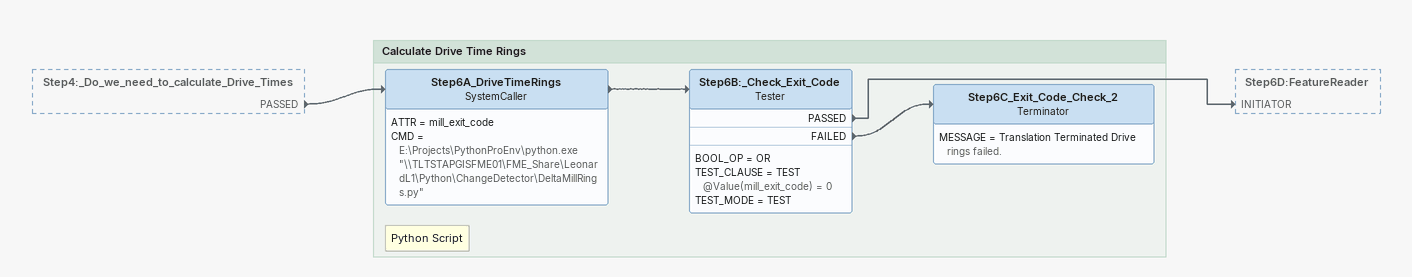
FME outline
Step4:_Do_we_need_to_calculate_Drive_Times [outside]
    PASSED -> Step6A_DriveTimeRings

Bookmark: Calculate Drive Time Rings
Note: Python Script
Step6A_DriveTimeRings: SystemCaller
    ATTR = mill_exit_code
    CMD = E:\Projects\PythonProEnv\python.exe "\\TLTSTAPGISFME01\FME_Share\LeonardL1\Python\ChangeDetector\DeltaMillRings.py"
    -> Step6B:_Check_Exit_Code
Step6B:_Check_Exit_Code: Tester
    BOOL_OP = OR
    TEST_CLAUSE = TEST @Value(mill_exit_code) = 0
    TEST_MODE = TEST
    PASSED -> Step6D:FeatureReader [INITIATOR]
    FAILED -> Step6C_Exit_Code_Check_2
Step6C_Exit_Code_Check_2: Terminator
    MESSAGE = Translation Terminated Drive rings failed.
